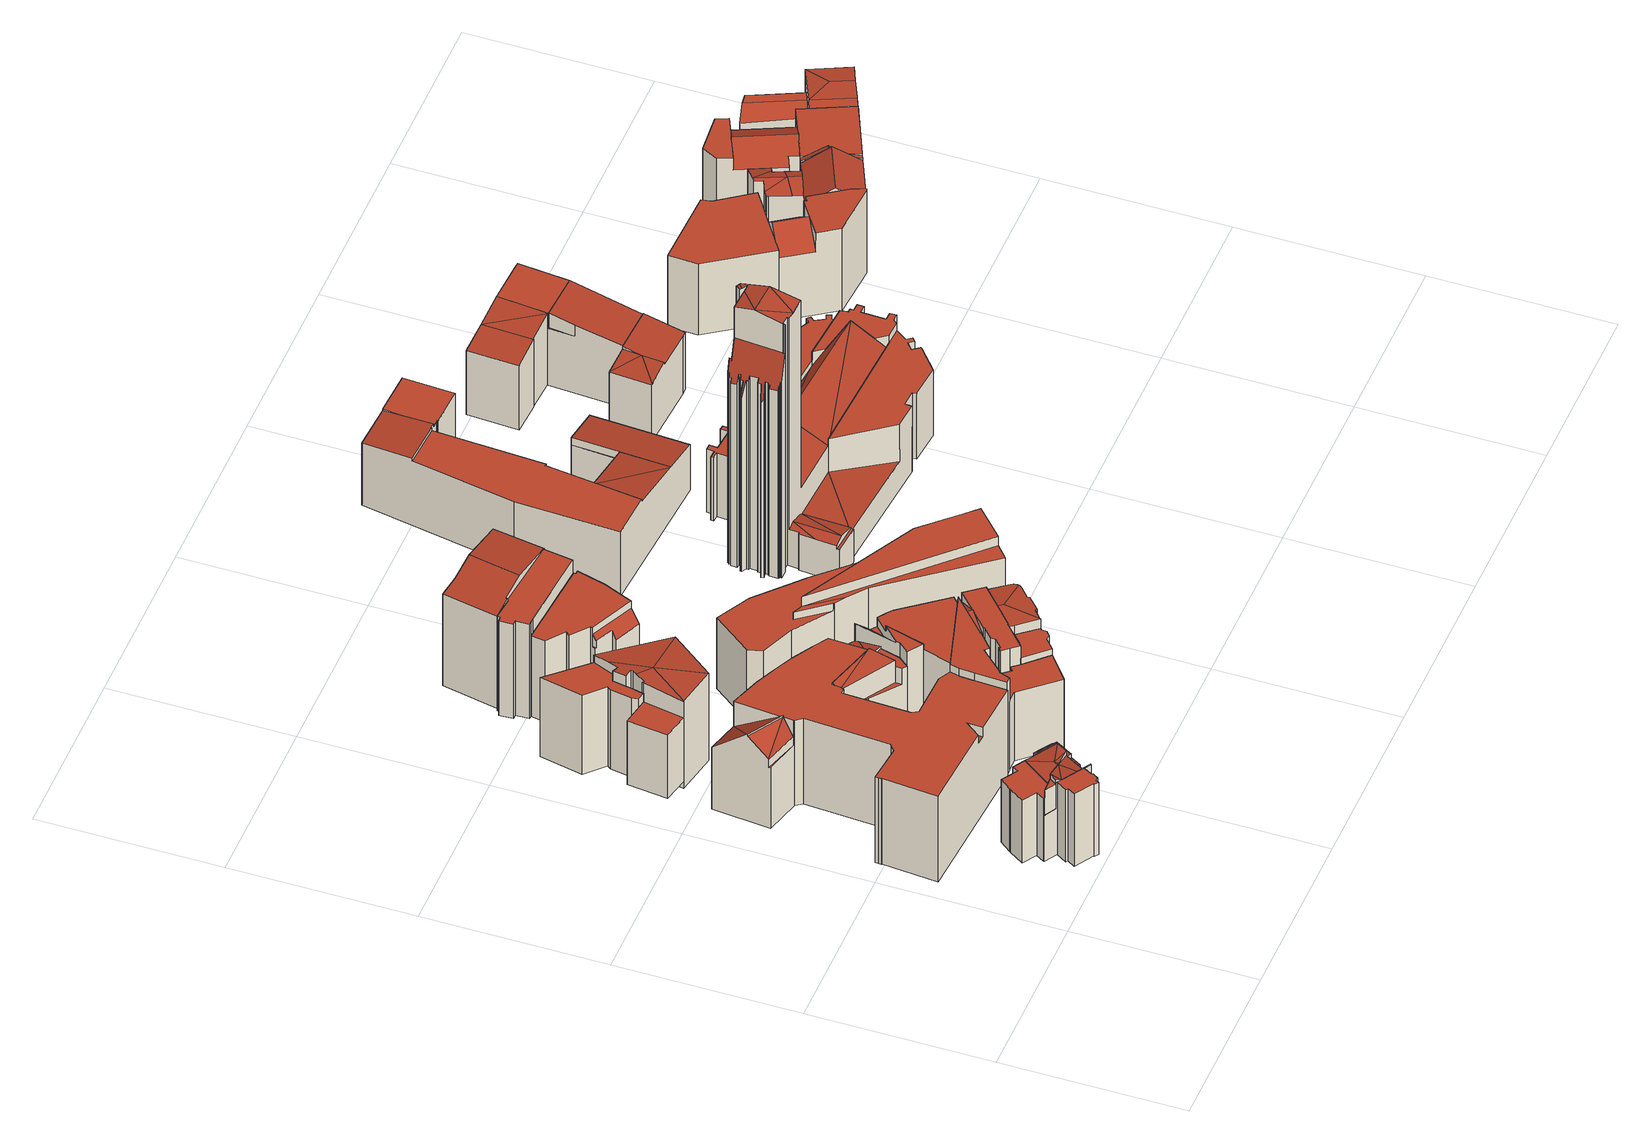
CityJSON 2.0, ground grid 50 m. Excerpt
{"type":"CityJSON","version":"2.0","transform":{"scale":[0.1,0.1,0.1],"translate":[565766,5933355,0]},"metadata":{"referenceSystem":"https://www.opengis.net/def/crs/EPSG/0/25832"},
"CityObjects":{
"building1":{"type":"Building","attributes":{"Gemeindeschluessel":"02000000","Geometrietyp2DReferenz":"3000","function":"31001_1120","roofType":"1000","measuredHeight":24.62,"storeysAboveGround":5},"geometry":[{"type":"MultiSurface","lod":"2","boundaries":[[[0,1,2]],[[3,4,5]],[[6,4,3]],[[7,8,6,3]],[[9,10,11,12]],[[10,13,14,15,11]],[[16,10,9]],[[17,13,10]],[[16,17,10]],[[18,19,20,21]],[[22,23,24,25,26,27,28,29,30,31,32]],[[33,34,35,36]],[[36,35,37,38]],[[38,37,39,40]],[[40,39,41,42]],[[42,41,43,44]],[[11,45,46,12]],[[47,48,49,50]],[[50,49,34,33]],[[19,0,2,51,20]],[[52,53,54,55]],[[55,54,56,57]],[[58,59,60,61]],[[61,60,62,63]],[[63,62,64,65]],[[65,64,66,67]],[[67,66,68,69]],[[69,68,53,52]],[[3,70,7]],[[71,72,73,74]],[[74,73,75,76]],[[3,5,77]],[[78,15,14,79]],[[80,14,13,81]],[[82,17,16]],[[83,84,85,86]],[[86,85,87,88]],[[88,87,89,90]],[[90,89,91,92]],[[30,93,94,31]],[[95,96,97,98]],[[99,100,101,102]],[[20,51,103,21]],[[104,29,28,105]],[[105,28,27,106]],[[106,27,26,107]],[[107,26,25,108]],[[108,25,24,109]],[[109,24,23,110]],[[110,23,22,111]],[[112,113,114,115]],[[116,117,118,119]],[[120,104,105,106,107,108,109,110,111,121,71,74,76,58,61,63,65,67,69,52,55,57,122,123,47,50,33,36,38,40,42,44,78,79,83,86,88,90,92,112,115,99,102,116,119]],[[8,7,70,72,71,121,124]],[[95,98,118,117,101,100,114,113,125]],[[78,44,43,45,11,15]],[[2,1,4,6,16,9,12,46,51]],[[123,122,126,127,18,21,103]],[[93,30,29,104,120,128]],[[101,117,116,102]],[[114,100,99,115]],[[120,119,118,98,97,128]],[[96,95,125,129]],[[112,92,91,129,125,113]],[[121,111,22,32,130,124]],[[32,31,94,81,13,17,82,130]],[[83,79,14,80,84]],[[127,77,5,4,1,0,19,18]],[[59,58,76,75]],[[126,122,57,56]],[[48,47,123,103]],[[93,128,97,96,81,94]],[[96,129,91,89,87,85,84,80,81]],[[8,124,130,82,16,6]],[[126,56,54,53,68,66,64,62,60,59,75,73,72,70,3,77,127]],[[48,103,51,46,45,43,41,39,37,35,34,49]]],"semantics":{"surfaces":[{"type":"RoofSurface"},{"type":"WallSurface"},{"type":"GroundSurface"}],"values":[0,0,0,0,0,0,0,0,0,0,0,1,1,1,1,1,1,1,1,1,1,1,1,1,1,1,1,1,1,1,1,1,1,1,1,1,1,1,1,1,1,1,1,1,1,1,1,1,1,1,1,1,2,1,0,1,1,1,1,1,1,1,1,1,1,1,1,1,1,1,1,0,0,0,0,0]}}]},
"building2":{"type":"Building","attributes":{"name":"Statistikamt Nord","Gemeindeschluessel":"02000000","Geometrietyp2DReferenz":"3000","function":"31001_3010","roofType":"1000","measuredHeight":28.83,"storeysAboveGround":9},"geometry":[{"type":"MultiSurface","lod":"2","boundaries":[[[131,132,133,134]],[[132,135,133]],[[136,137,138,139]],[[140,141,142]],[[143,144,145]],[[146,147,148,149,150]],[[151,146,150]],[[152,153,154,155]],[[156,157,158,159,160]],[[161,162,163,164]],[[164,163,165,166]],[[166,165,167,168]],[[168,167,169,170]],[[153,131,134,154]],[[171,172,132]],[[132,172,173,135]],[[174,138,137,175]],[[141,176,177,142]],[[178,179,180,181]],[[181,180,182,183]],[[184,185,186,187]],[[187,186,188,189]],[[189,188,190,191]],[[171,192,193]],[[194,195,196,197]],[[197,196,198,199]],[[140,200,176,141]],[[201,202,203,204]],[[158,205,143,145,159]],[[206,207,208]],[[208,207,144,209]],[[210,211,212,213]],[[214,215,216,217]],[[157,218,205,158]],[[219,148,147,220]],[[221,151,150,222]],[[217,216,200,140,142,177,162,161]],[[139,138,174,223,155,154,134,133,135,173]],[[203,202,224,225,226,190,188,186,185,206,208,209,227,212,211,198,196,195,192,171,132,228,182,180,179,229,169,167,165,163,162,177,176,200,216,215]],[[230,231,232,184,187,189,191,233,234,235,201,204,214,217,161,164,166,168,170,236,178,181,183,223,174,175,194,197,199,210,213,219,220]],[[194,175,137,136,193,192,195]],[[234,233,226,225]],[[230,220,147,146,151,221,237]],[[232,231,238,218,157,156]],[[238,231,230,237]],[[219,213,212,227,149,148]],[[143,205,222,150,149,227,209,144]],[[214,204,203,215]],[[201,235,224,202]],[[235,234,225,224]],[[210,199,198,211]],[[184,232,156,160,185]],[[206,185,160,159,145]],[[228,132,131,153,152]],[[223,183,182,228,152,155]],[[233,191,190,226]],[[178,236,229,179]],[[236,170,169,229]],[[238,237,221,222,205,218]],[[144,207,206,145]],[[139,173,172,171,193,136]]],"semantics":{"surfaces":[{"type":"RoofSurface"},{"type":"WallSurface"},{"type":"GroundSurface"}],"values":[0,0,0,0,0,0,0,0,0,1,1,1,1,1,1,1,1,1,1,1,1,1,1,1,1,1,1,1,1,1,1,1,1,1,1,1,1,1,0,2,1,1,1,1,1,1,1,1,1,1,1,1,1,1,1,1,1,1,0,0,0]}}]},
"building3":{"type":"Building","attributes":{"Gemeindeschluessel":"02000000","Geometrietyp2DReferenz":"3000","function":"31001_2010","roofType":"1000","measuredHeight":21.11,"storeysAboveGround":5},"geometry":[{"type":"MultiSurface","lod":"2","boundaries":[[[239,240,241,242]],[[243,244,245,246]],[[246,245,241,240]],[[244,243,239,242]],[[243,246,240,239]],[[245,244,242,241]]],"semantics":{"surfaces":[{"type":"RoofSurface"},{"type":"GroundSurface"},{"type":"WallSurface"}],"values":[0,1,2,2,2,2]}}]},
"building4":{"type":"Building","attributes":{"Gemeindeschluessel":"02000000","Geometrietyp2DReferenz":"3000","function":"31001_2010","roofType":"1000","measuredHeight":26.16,"storeysAboveGround":6},"geometry":[{"type":"MultiSurface","lod":"2","boundaries":[[[247,248,249,250]],[[251,252,253,254]],[[255,256,257,258]],[[258,257,259,260]],[[260,259,261,262]],[[262,261,252,251]],[[263,264,250,249]],[[265,266,255,258,260,262,251,254,267,247,250,264]],[[268,253,252,261,259,257,256,269,270,263,249,248]],[[269,256,255,266]],[[263,270,265,264]],[[270,269,266,265]],[[253,268,267,254]],[[268,248,247,267]]],"semantics":{"surfaces":[{"type":"WallSurface"},{"type":"GroundSurface"},{"type":"RoofSurface"}],"values":[0,0,0,0,0,0,0,1,2,0,0,0,0,0]}}]},
"building5":{"type":"Building","attributes":{"Gemeindeschluessel":"02000000","Geometrietyp2DReferenz":"3000","function":"31001_2010","roofType":"3200","measuredHeight":29.88,"storeysAboveGround":5},"geometry":[{"type":"MultiSurface","lod":"2","boundaries":[[[271,272,273]],[[272,274,275,276]],[[271,274,272]],[[277,278,279,280]],[[264,275,274,281]],[[281,274,271,282]],[[283,284,285,260]],[[260,285,286,258]],[[287,288,289,266]],[[283,260,258,290,277,280,287,266,265,264,281,282]],[[284,283,282,271,273]],[[288,287,280,279]],[[264,265,291,276,275]],[[291,265,266,289]],[[277,290,292,293,278]],[[292,290,258,286]],[[291,289,288,279,278,293,272,276]],[[292,286,285,284,273,272,293]]],"semantics":{"surfaces":[{"type":"RoofSurface"},{"type":"WallSurface"},{"type":"GroundSurface"}],"values":[0,0,0,1,1,1,1,1,1,2,1,1,1,1,1,1,0,0]}}]},
"building6":{"type":"Building","attributes":{"Gemeindeschluessel":"02000000","Geometrietyp2DReferenz":"3000","function":"31001_1010","roofType":"1000","measuredHeight":22.57,"storeysAboveGround":5},"geometry":[{"type":"MultiSurface","lod":"2","boundaries":[[[294,295,296,297]],[[297,296,298,299]],[[300,301,302,303]],[[303,302,304,305]],[[305,304,306,307]],[[307,306,308,309]],[[310,311,295,294]],[[309,308,311,310]],[[301,300,312,313]],[[313,312,299,298]],[[299,312,300,303,305,307,309,310,294,297]],[[313,298,296,295,311,308,306,304,302,301]]],"semantics":{"surfaces":[{"type":"WallSurface"},{"type":"GroundSurface"},{"type":"RoofSurface"}],"values":[0,0,0,0,0,0,0,0,0,0,1,2]}}]},
"building7":{"type":"Building","attributes":{"Gemeindeschluessel":"02000000","Geometrietyp2DReferenz":"3000","function":"31001_2010","roofType":"1000","measuredHeight":30.78,"storeysAboveGround":8},"geometry":[{"type":"MultiSurface","lod":"2","boundaries":[[[314,315,316,317]],[[314,318,315]],[[319,320,321]],[[322,323,324,325]],[[325,324,326,327]],[[327,326,328,329]],[[329,328,330,331]],[[331,330,332,333]],[[333,332,334,335]],[[335,334,336,337]],[[337,336,338,214]],[[339,340,341,342]],[[319,318,314,320]],[[204,343,344,201]],[[201,344,345,235]],[[346,347,348,349]],[[349,348,350,351,323,322]],[[220,316,315,318,319,321,352,353,354]],[[204,201,235,355,356,231,230,220,354,346,349,322,325,327,329,331,333,335,337,214]],[[357,345,344,343,338,336,334,332,330,328,326,324,323,351]],[[350,348,347,353,352,339,342,358]],[[358,342,356,355,357]],[[359,231,356,342,341]],[[353,347,346,354]],[[360,340,339,352,321,320,314,317]],[[220,230,361,360,317,316]],[[361,230,231,359]],[[350,358,357,351]],[[345,357,355,235]],[[338,343,204,214]],[[361,359,341,340,360]]],"semantics":{"surfaces":[{"type":"RoofSurface"},{"type":"WallSurface"},{"type":"GroundSurface"}],"values":[0,0,0,1,1,1,1,1,1,1,1,1,1,1,1,1,1,1,2,0,0,1,1,1,1,1,1,1,1,1,0]}}]},
"building8":{"type":"Building","attributes":{"Gemeindeschluessel":"02000000","Geometrietyp2DReferenz":"3000","function":"31001_2010","roofType":"1000","measuredHeight":24.65,"storeysAboveGround":6},"geometry":[{"type":"MultiSurface","lod":"2","boundaries":[[[362,363,364,365]],[[365,364,366,367]],[[368,369,370,371]],[[372,373,374,375]],[[375,374,376,377]],[[377,376,363,362]],[[378,370,369,379,366,364,363,376,374,373]],[[380,372,375,377,362,365,367,381,368,371]],[[372,380,378,373]],[[380,371,370,378]],[[368,381,379,369]],[[381,367,366,379]]],"semantics":{"surfaces":[{"type":"WallSurface"},{"type":"RoofSurface"},{"type":"GroundSurface"}],"values":[0,0,0,0,0,0,1,2,0,0,0,0]}}]},
"building9":{"type":"Building","attributes":{"Gemeindeschluessel":"02000000","Geometrietyp2DReferenz":"3000","function":"31001_2010","roofType":"1000","measuredHeight":29.08,"storeysAboveGround":7},"geometry":[{"type":"MultiSurface","lod":"2","boundaries":[[[382,383,384,385,386]],[[387,388,389,390,391,392]],[[384,393,394,395,385]],[[390,396,397,398,399,400,391]],[[401,402,403,404,405,406,396,390,389]],[[407,408,409,410]],[[410,409,411,412]],[[412,411,413,414]],[[414,413,415,416]],[[417,418,419,420]],[[420,419,408,407]],[[382,421,383]],[[393,422,394]],[[423,388,387,424]],[[425,399,398,426]],[[426,398,397,427]],[[428,406,405,429]],[[429,405,404,430]],[[430,404,403,431]],[[431,403,402,432]],[[432,402,401,433]],[[428,429,430,431,432,433,423,424,434,417,420,407,410,412,414,416,435,436,437,425,426,427]],[[418,417,434,438]],[[425,437,395,394,422,439,400,399]],[[428,427,397,396,406]],[[423,433,401,389,388]],[[434,424,387,392,440,438]],[[440,392,391,400,439]],[[436,435,441,421,382,386]],[[393,384,383]],[[437,436,386,385,395]],[[441,435,416,415]],[[441,415,413,411,409,408,419,418,438,440,439,422,393,383,421]]],"semantics":{"surfaces":[{"type":"RoofSurface"},{"type":"WallSurface"},{"type":"GroundSurface"}],"values":[0,0,0,0,0,1,1,1,1,1,1,1,1,1,1,1,1,1,1,1,1,2,1,1,1,1,1,1,1,1,1,1,0]}}]},
"building10":{"type":"Building","attributes":{"Gemeindeschluessel":"02000000","Geometrietyp2DReferenz":"3000","function":"31001_2010","roofType":"1000","measuredHeight":26.75,"storeysAboveGround":8},"geometry":[{"type":"MultiSurface","lod":"2","boundaries":[[[442,443,444,445,446,447]],[[448,449,450,451]],[[452,453,454,455]],[[455,454,456,457]],[[458,459,460,461]],[[461,460,462,463]],[[463,462,453,452]],[[448,447,446,449]],[[464,444,443,465]],[[465,443,442,466]],[[467,468,469,470]],[[470,469,471,472]],[[472,471,473,474]],[[474,473,475,476]],[[476,475,477,478]],[[464,465,466,479,458,461,463,452,455,457,467,470,472,474,476,478]],[[479,466,442,447,448,451]],[[464,478,477,480,445,444]],[[458,479,451,450,481,459]],[[481,450,449,446,445,480]],[[468,467,457,456]],[[468,456,454,453,462,460,459,481,480,477,475,473,471,469]]],"semantics":{"surfaces":[{"type":"RoofSurface"},{"type":"WallSurface"},{"type":"GroundSurface"}],"values":[0,0,1,1,1,1,1,1,1,1,1,1,1,1,1,2,1,1,1,1,1,0]}}]},
"building11":{"type":"Building","attributes":{"Gemeindeschluessel":"02000000","Geometrietyp2DReferenz":"3000","function":"31001_2010","roofType":"1000","measuredHeight":31.33,"storeysAboveGround":7},"geometry":[{"type":"MultiSurface","lod":"2","boundaries":[[[482,483,484,485]],[[485,484,486,487]],[[487,486,488,489]],[[489,488,490,491]],[[491,490,492,493]],[[494,495,496,497]],[[497,496,498,499]],[[500,501,502,503]],[[503,502,504,505]],[[504,502,501,492,490,488,486,484,483,498,496,495]],[[500,503,505,494,497,499,482,485,487,489,491,493]],[[494,505,504,495]],[[500,493,492,501]],[[482,499,498,483]]],"semantics":{"surfaces":[{"type":"WallSurface"},{"type":"RoofSurface"},{"type":"GroundSurface"}],"values":[0,0,0,0,0,0,0,0,0,1,2,0,0,0]}}]},
"building12":{"type":"Building","attributes":{"Gemeindeschluessel":"02000000","Geometrietyp2DReferenz":"3000","function":"31001_2010","roofType":"3100","measuredHeight":32.72,"storeysAboveGround":6},"geometry":[{"type":"MultiSurface","lod":"2","boundaries":[[[506,507,508,509]],[[509,508,510,511]],[[512,513,506,509,511,514,515,516]],[[517,513,512,518]],[[518,512,516,519]],[[506,513,517,520,507]],[[516,515,521,522,519]],[[521,515,514,523]],[[523,514,511,510]],[[518,519,522,520,517]],[[523,510,508,507,520,522,521]]],"semantics":{"surfaces":[{"type":"WallSurface"},{"type":"GroundSurface"},{"type":"RoofSurface"}],"values":[0,0,1,0,0,0,0,0,0,2,2]}}]},
"building13":{"type":"Building","attributes":{"Gemeindeschluessel":"02000000","Geometrietyp2DReferenz":"3000","function":"31001_2010","roofType":"1000","measuredHeight":29.14,"storeysAboveGround":8},"geometry":[{"type":"MultiSurface","lod":"2","boundaries":[[[524,525,526,527,528]],[[529,530,531,532,533]],[[534,535,527,526,536]],[[537,538,539,540]],[[541,524,528,542]],[[543,531,530,544]],[[535,529,533,527]],[[545,546,547,548]],[[548,547,549,550]],[[551,552,553,554]],[[552,551,550,549]],[[555,556,557,545,548,550,551,554,537,540,543,544]],[[558,539,538,553,552,549,547,546,541,542]],[[556,555,534,536]],[[555,544,530,529,535,534]],[[545,557,525,524,541,546]],[[557,556,536,526,525]],[[558,542,528,527,533,532]],[[543,540,539,558,532,531]],[[553,538,537,554]]],"semantics":{"surfaces":[{"type":"RoofSurface"},{"type":"WallSurface"},{"type":"GroundSurface"}],"values":[0,0,0,1,1,1,1,1,1,1,1,2,0,1,1,1,1,1,1,1]}}]},
"building14":{"type":"Building","attributes":{"Gemeindeschluessel":"02000000","Geometrietyp2DReferenz":"3000","function":"31001_1120","roofType":"1000","measuredHeight":22.11,"storeysAboveGround":7},"geometry":[{"type":"MultiSurface","lod":"2","boundaries":[[[559,560,561,562,563,564,565]],[[566,567,568]],[[566,569,570,571,572,573,567]],[[574,564,575,576,577,578,579,580]],[[581,582,583,584]],[[585,586,587,588,589]],[[564,563,575]],[[590,561,560,591]],[[584,567,573,581]],[[589,571,570,585]],[[564,574,565]],[[592,580,579,593]],[[593,579,578,594]],[[594,578,577,595]],[[595,577,576,596]],[[582,597,598,583]],[[599,588,587,600]],[[598,597,590,591,601,602,603]],[[604,559,565,574,580,592]],[[605,606,607,569,566,568,603,602,608]],[[609,610,606,605]],[[611,562,561,590,597,582,581,573,572,612]],[[613,604,592,593,594,595,596,611,612,599,600,609,605,608]],[[613,608,602,601]],[[609,600,587,586,614,610]],[[614,586,585,570,569,607]],[[599,612,572,571,589,588]],[[611,596,576,575,563,562]],[[604,613,601,591,560,559]],[[598,603,568,567,584,583]],[[614,607,606,610]]],"semantics":{"surfaces":[{"type":"RoofSurface"},{"type":"WallSurface"},{"type":"GroundSurface"}],"values":[0,0,0,0,0,0,1,1,1,1,1,1,1,1,1,1,1,0,1,1,1,1,2,1,1,1,1,1,1,1,0]}}]},
"building15":{"type":"Building","attributes":{"name":"St.-Katharinen-Kirche","Gemeindeschluessel":"02000000","Geometrietyp2DReferenz":"3000","function":"31001_3040","roofType":"3100","measuredHeight":83.84,"storeysAboveGround":3},"geometry":[{"type":"MultiSurface","lod":"2","boundaries":[[[615,616,617,618,619,620]],[[621,622,619]],[[623,624,625,626,627,621,619]],[[618,623,619]],[[628,629,630,631]],[[632,633,634,635]],[[633,636,637,638,634]],[[639,633,632]],[[640,639,632]],[[641,623,618]],[[642,643,644]],[[645,646,647,642,644]],[[648,649,650]],[[651,648,650]],[[652,653,654,655,656,649]],[[648,652,649]],[[648,657,652]],[[651,658,648]],[[659,645,644,660]],[[661,662,663]],[[664,665,666,667]],[[667,666,668,669]],[[669,668,670,671]],[[671,670,672,673]],[[673,672,674,675]],[[675,674,676,677]],[[678,679,680,681]],[[681,680,682,683]],[[683,682,684,685]],[[685,684,686,687]],[[687,686,688,689]],[[689,688,690,691]],[[691,690,692,693]],[[693,692,694,695]],[[695,694,696,697]],[[697,696,698,699]],[[699,698,700,701]],[[701,700,702,703]],[[704,705,706,707]],[[707,706,708,709]],[[709,708,710,711]],[[711,710,712,713]],[[713,712,714,715]],[[715,714,716,717]],[[717,716,718,719]],[[719,718,720,721]],[[721,720,722,723]],[[723,722,724,725]],[[725,724,726,727]],[[727,726,728,729]],[[729,728,665,664]],[[730,616,615,731]],[[731,615,620,732]],[[733,638,637,734]],[[735,655,654,736]],[[663,653,652,661]],[[737,738,739,740]],[[740,739,741,742]],[[742,741,743,744]],[[744,743,745,746]],[[746,745,747,748]],[[748,747,749,750]],[[750,749,751,752]],[[752,751,753,754]],[[754,753,755,756]],[[756,755,757,758]],[[758,757,759,760]],[[760,759,761,762]],[[762,761,763,764]],[[764,763,765,766]],[[766,765,767,768]],[[768,767,769,770]],[[770,769,771,772]],[[772,771,773,774]],[[774,773,775,776]],[[657,777,778,652]],[[661,652,778,779,662]],[[780,781,738,737]],[[651,782,783,784]],[[785,786,787,788]],[[788,787,789,790]],[[790,789,791,792]],[[792,791,793,794]],[[794,793,795,796]],[[797,798,799,800]],[[800,799,801,802]],[[802,801,803,804]],[[647,805,782,651,642]],[[806,807,808,809]],[[809,808,810,811]],[[811,810,812,813]],[[813,812,814,815]],[[815,814,816,817]],[[817,816,818,819]],[[819,818,820,821]],[[821,820,822,823]],[[823,822,824,825]],[[825,824,826,827]],[[827,826,828,829]],[[829,828,830,831]],[[831,830,832,833]],[[833,832,834,835]],[[835,834,836,837]],[[777,838,839,840]],[[841,842,843,844]],[[844,843,845,846]],[[847,848,849,850]],[[850,849,851,852]],[[853,854,855,783]],[[784,783,855,856]],[[857,838,777,657]],[[858,859,860,861]],[[847,850,852,862,863,864,865,785,788,790,792,794,796,797,800,802,804,866,867,868,733,734,730,731,732,704,707,709,711,713,715,717,719,721,723,725,727,729,664,667,669,671,673,675,677,869,678,681,683,685,687,689,691,693,695,697,699,701,703,870,871,872,735,736,780,737,740,742,744,746,748,750,752,754,756,758,760,762,764,766,768,770,772,774,776,873,874,806,809,811,813,815,817,819,821,823,825,827,829,831,833,835,837,841,844,846,858,861]],[[875,876,775,773,771,769,767,765,763,761,759,757,755,753,751,749,747,745,743,741,739,738,781,779,778,777,840,836,834,832,830,828,826,824,822,820,818,816,814,812,810,808,807]],[[795,793,791,789,787,786,877,878,853,783,782,805,803,801,799,798]],[[856,855,854,879,880,851,849,848,860,859,845,843,842,839,838,857]],[[870,703,702,881,622,621,627]],[[633,639,643,642,651,650,641,618,617,636]],[[625,624,656,655,735,872,882]],[[733,868,629,628,635,634,638]],[[780,736,654,653,663,662,779,781]],[[853,878,864,863,879,854]],[[880,879,863,862]],[[851,880,862,852]],[[860,848,847,861]],[[845,859,858,846]],[[841,837,836,840,839,842]],[[795,798,797,796]],[[877,786,785,865]],[[878,877,865,864]],[[856,857,658]],[[875,807,806,874]],[[876,875,874,873]],[[775,876,873,776]],[[867,866,646,645,659]],[[866,804,803,805,647,646]],[[882,872,871,883]],[[628,631,640,632,635]],[[868,867,659,660,630,629]],[[631,630,660,644,643,639,640]],[[641,650,649,656,624,623]],[[871,870,627,626,883]],[[730,734,637,636,617,616]],[[884,620,619,622,881]],[[704,732,620,884,705]],[[679,678,869,885]],[[885,869,677,676]],[[784,856,658,651]],[[658,857,657,648]],[[882,883,626,625]],[[885,676,674,672,670,668,666,665,728,726,724,722,720,718,716,714,712,710,708,706,705,884,881,702,700,698,696,694,692,690,688,686,684,682,680,679]]],"semantics":{"surfaces":[{"type":"RoofSurface"},{"type":"WallSurface"},{"type":"GroundSurface"}],"values":[0,0,0,0,0,0,0,0,0,0,0,0,0,0,0,0,0,0,0,0,1,1,1,1,1,1,1,1,1,1,1,1,1,1,1,1,1,1,1,1,1,1,1,1,1,1,1,1,1,1,1,1,1,1,1,1,1,1,1,1,1,1,1,1,1,1,1,1,1,1,1,1,1,1,1,1,1,1,1,1,1,1,1,1,1,1,1,1,1,1,1,1,1,1,1,1,1,1,1,1,1,1,1,1,1,1,1,1,1,1,1,1,2,0,0,0,1,1,1,1,1,1,1,1,1,1,1,1,1,1,1,1,1,1,1,1,1,1,1,1,1,1,1,1,1,1,1,0,0,0,0]}}]},
"building16":{"type":"Building","attributes":{"Gemeindeschluessel":"02000000","Geometrietyp2DReferenz":"3000","function":"31001_1010","roofType":"1000","measuredHeight":23.6,"storeysAboveGround":7},"geometry":[{"type":"MultiSurface","lod":"2","boundaries":[[[886,887,888,889]],[[890,891,892,893]],[[894,891,890]],[[891,895,892]],[[896,897,898,899,887,886]],[[887,899,900]],[[901,902,903,904,905,891,906]],[[907,908,909,910,911]],[[912,913,914,900,899]],[[915,916,917]],[[918,889,888,919]],[[920,893,892,921]],[[891,894,906]],[[915,899,898,916]],[[922,897,896,923]],[[923,896,886,924]],[[891,905,895]],[[911,904,903,907]],[[925,902,901,926]],[[899,909,908,912]],[[927,914,913,928]],[[925,926,920,921,929,922,923,924,918,919,927,928]],[[927,919,888,887,900,914]],[[922,929,904,911,910,917,916,898,897]],[[920,926,901,906,894,890,893]],[[929,921,892,895,905,904]],[[925,928,913,912,908,907,903,902]],[[910,909,899,900,899,915,917]],[[918,924,886,889]]],"semantics":{"surfaces":[{"type":"RoofSurface"},{"type":"WallSurface"},{"type":"GroundSurface"}],"values":[0,0,0,0,0,0,0,0,0,0,1,1,1,1,1,1,1,1,1,1,1,2,1,1,1,1,1,1,1]}}]},
"building17":{"type":"Building","attributes":{"Gemeindeschluessel":"02000000","Geometrietyp2DReferenz":"3000","function":"31001_2010","roofType":"1000","measuredHeight":23.6,"storeysAboveGround":6},"geometry":[{"type":"MultiSurface","lod":"2","boundaries":[[[930,931,932,933,934,935,936,937,938]],[[939,940,941,942,943,944,945,946,947]],[[939,938,937,940]],[[940,937,936,941]],[[941,936,935,942]],[[942,935,934,943]],[[943,934,933,944]],[[944,933,932,945]],[[945,932,931,946]],[[946,931,930,947]],[[947,930,938,939]]],"semantics":{"surfaces":[{"type":"RoofSurface"},{"type":"GroundSurface"},{"type":"WallSurface"}],"values":[0,1,2,2,2,2,2,2,2,2,2]}}]},
"building18":{"type":"Building","attributes":{"Gemeindeschluessel":"02000000","Geometrietyp2DReferenz":"3000","function":"31001_2010","roofType":"1000","measuredHeight":27.2,"storeysAboveGround":5},"geometry":[{"type":"MultiSurface","lod":"2","boundaries":[[[948,949,950,951]],[[952,953,954,955,956,957,958,959]],[[949,960,961,962,963,964,950]],[[965,966,967]],[[967,957,956,965]],[[968,955,954,969]],[[969,954,953,970]],[[971,964,963,972]],[[972,963,962,973]],[[973,962,961,974]],[[975,971,972,973,974,976,977,968,969,970]],[[968,977,966,965,956,955]],[[977,976,958,957,967,966]],[[976,974,961,960,959,958]],[[952,959,960,949,948]],[[975,970,953,952,948,951]],[[971,975,951,950,964]]],"semantics":{"surfaces":[{"type":"RoofSurface"},{"type":"WallSurface"},{"type":"GroundSurface"}],"values":[0,0,0,0,1,1,1,1,1,1,2,1,1,1,1,1,1]}}]},
"building19":{"type":"Building","attributes":{"Gemeindeschluessel":"02000000","Geometrietyp2DReferenz":"3000","function":"31001_2010","roofType":"3100","measuredHeight":27.98,"storeysAboveGround":5},"geometry":[{"type":"MultiSurface","lod":"2","boundaries":[[[978,979,980,981]],[[982,979,978]],[[983,984,985,986,987,988]],[[989,990,979,982]],[[985,991,992,993,986]],[[990,980,979]],[[994,995,996,985,984]],[[985,997,998,999,1000,991]],[[999,1001,1002,1000]],[[996,1003,997,985]],[[981,980,1004,1005,1006,1007]],[[1008,988,987,1009]],[[1010,993,992,1011]],[[1012,1002,1001,1013]],[[1014,1007,1006,1015]],[[1015,1006,1005,1016]],[[1017,1018,1019,989,982,978,981,1007,1014]],[[1020,1017,1014,1015,1016,1008,1009,1010,1011,1012,1013,1021,1022,1023,1024]],[[1025,1026,1027,1028,995,1019,1018,1029]],[[1030,1025,1029,1031]],[[1012,1011,992,991,1000,1002]],[[1030,1031,1020,1024]],[[1022,1021,998,997,1003,1028,1027]],[[1025,1030,1024,1023,1026]],[[1027,1026,1023,1022]],[[1021,1013,1001,999,998]],[[995,1028,1003,996]],[[1017,1020,1031,1029,1018]],[[1019,995,994,990,989]],[[1008,1016,1005,1004,983,988]],[[980,990,994,984,983,1004]],[[1010,1009,987,986,993]]],"semantics":{"surfaces":[{"type":"RoofSurface"},{"type":"WallSurface"},{"type":"GroundSurface"}],"values":[0,0,0,0,0,0,0,0,0,0,0,1,1,1,1,1,1,2,0,0,1,1,1,1,1,1,1,1,1,1,1,1]}}]},
"building20":{"type":"Building","attributes":{"Gemeindeschluessel":"02000000","Geometrietyp2DReferenz":"3000","function":"31001_1120","roofType":"1000","measuredHeight":27.7,"storeysAboveGround":5},"geometry":[{"type":"MultiSurface","lod":"2","boundaries":[[[1032,1033,1034,1035,1036,1037,1038]],[[1039,1040,1041,1042,1043,1044,1038,1045]],[[1046,1047,1048,1049,1050]],[[1043,1051,1052,1053,1054,1032,1044]],[[1055,1056,1047,1046]],[[1057,1058,1059,1056,1055]],[[1060,1061,1062,1063]],[[1064,1036,1035,1065]],[[1065,1035,1034,1066]],[[1054,1033,1032]],[[1038,1037,1045]],[[1067,1040,1039,1068]],[[1063,1053,1052,1060]],[[1041,1069,1042]],[[1058,1070,1059]],[[1048,1071,1049]],[[1072,1057,1055,1046,1050,1073]],[[1074,1075,1076,1062,1061,1077]],[[1072,1073,1078,1067,1068,1064,1065,1066,1079,1076,1075]],[[1048,1047,1056,1059]],[[1070,1058,1057,1072,1075,1074]],[[1077,1061,1060,1052,1051]],[[1076,1079,1054,1053,1063,1062]],[[1078,1073,1050,1049,1071,1080]],[[1067,1078,1080,1069,1041,1040]],[[1051,1043,1042]],[[1032,1038,1044]],[[1064,1068,1039,1045,1037,1036]],[[1079,1066,1034,1033,1054]],[[1051,1042,1069,1080,1071,1048,1059,1070,1074,1077]]],"semantics":{"surfaces":[{"type":"RoofSurface"},{"type":"WallSurface"},{"type":"GroundSurface"}],"values":[0,0,0,0,0,0,0,1,1,1,1,1,1,1,1,1,1,1,2,1,1,1,1,1,1,1,1,1,1,0]}}]},
"building21":{"type":"Building","attributes":{"Gemeindeschluessel":"02000000","Geometrietyp2DReferenz":"3000","function":"31001_2010","roofType":"3200","measuredHeight":24.52,"storeysAboveGround":5},"geometry":[{"type":"MultiSurface","lod":"2","boundaries":[[[1081,1082,1083,1084,1085,1086,1087]],[[1088,1089,1090,1091]],[[1085,1092,1093,1086]],[[1090,1094,1095,1096]],[[1089,1097,1098,1094,1090]],[[1099,1100,1101,1093,1092,1102]],[[1098,1103,1095,1094]],[[1104,1084,1083,1105,1106]],[[1107,1082,1081,1108]],[[1108,1081,1087,1109]],[[1110,1101,1100,1111]],[[1111,1100,1099,1112]],[[1113,1106,1105,1114]],[[1090,1096,1102,1092,1085,1084,1104,1091]],[[1112,1099,1102,1096,1095,1103,1115]],[[1116,1075,1113,1114,1107,1108,1109,1110,1111,1112,1115]],[[1110,1109,1087,1086,1093,1101]],[[1075,1116,1097,1089,1088]],[[1113,1075,1088,1091,1104,1106]],[[1116,1115,1103,1098,1097]],[[1107,1114,1105,1083,1082]]],"semantics":{"surfaces":[{"type":"RoofSurface"},{"type":"WallSurface"},{"type":"GroundSurface"}],"values":[0,0,0,0,0,0,0,0,1,1,1,1,1,1,1,2,1,1,1,1,1]}}]}
},
"vertices":[
[196,104,284],[211,124,284],[166,122,284],[209,95,291],[211,124,299],[196,104,299],[277,128,272],[287,47,247],[290,52,247],[277,128,269],[286,141,269],[274,214,259],[211,124,259],[361,161,259],[289,205,259],[278,212,259],[286,128,268],[343,131,259],[195,102,204],[196,104,204],[166,122,204],[162,122,204],[309,61,204],[315,71,204],[324,70,204],[330,74,204],[337,86,204],[334,92,204],[346,113,204],[363,103,204],[381,133,204],[343,131,204],[303,64,204],[139,170,52],[139,170,260],[164,209,260],[164,209,52],[167,213,260],[167,213,52],[191,244,260],[191,244,52],[234,217,260],[234,217,52],[243,233,260],[243,233,52],[274,214,260],[211,124,260],[163,125,52],[163,125,260],[176,146,260],[176,146,52],[166,122,260],[172,48,52],[172,48,291],[184,68,291],[184,68,52],[179,72,291],[179,72,52],[257,29,52],[257,29,291],[246,14,291],[246,14,52],[237,14,291],[237,14,52],[233,6,291],[233,6,52],[221,14,291],[221,14,52],[223,16,291],[223,16,52],[287,47,291],[285,45,52],[285,45,291],[267,55,291],[267,55,52],[256,36,291],[256,36,52],[196,104,291],[278,212,52],[289,205,52],[289,205,238],[361,161,238],[343,131,244],[294,213,52],[294,213,233],[304,230,222],[304,230,52],[330,214,222],[330,214,52],[350,201,222],[350,201,52],[357,212,215],[357,212,52],[381,133,215],[343,131,238],[410,181,204],[410,181,214],[396,157,214],[396,157,204],[412,194,52],[412,194,204],[407,185,204],[407,185,52],[162,122,260],[363,103,52],[346,113,52],[334,92,52],[337,86,52],[330,74,52],[324,70,52],[315,71,52],[309,61,52],[364,224,52],[364,224,204],[386,210,204],[386,210,52],[415,176,52],[415,176,204],[405,158,204],[405,158,52],[395,157,52],[299,67,52],[197,101,52],[162,122,52],[299,67,247],[358,213,204],[197,101,291],[195,102,291],[395,157,215],[358,213,214],[303,64,244],
[141,765,276],[144,792,331],[46,793,277],[46,793,276],[51,849,331],[154,924,248],[121,934,248],[61,947,252],[52,852,334],[278,323,300],[280,366,300],[248,324,300],[439,611,320],[441,679,337],[293,700,320],[505,730,288],[508,741,284],[458,779,283],[446,787,283],[441,679,308],[487,666,308],[141,763,248],[141,765,248],[46,793,248],[46,788,248],[362,651,248],[438,592,248],[439,611,248],[293,700,248],[293,697,248],[9,339,48],[9,339,331],[21,490,331],[21,490,48],[19,490,331],[19,490,48],[20,498,331],[20,498,48],[21,508,331],[21,508,48],[144,800,331],[144,792,336],[51,849,336],[61,947,48],[121,934,48],[280,366,331],[248,324,331],[143,513,48],[143,513,331],[156,743,331],[156,743,48],[143,762,331],[143,762,48],[293,697,48],[293,697,331],[287,688,331],[287,688,48],[275,689,331],[275,689,48],[268,505,331],[268,505,48],[155,924,331],[155,924,248],[181,916,48],[181,916,331],[240,896,331],[240,896,48],[297,871,331],[297,871,48],[278,323,331],[431,442,48],[431,442,331],[428,402,331],[428,402,48],[439,611,301],[294,714,331],[294,721,337],[294,721,331],[441,679,331],[352,844,48],[352,844,331],[406,813,331],[406,813,48],[424,315,48],[424,315,331],[424,313,331],[424,313,48],[438,592,301],[458,779,48],[508,741,48],[487,666,301],[441,679,301],[46,788,48],[437,468,331],[404,485,331],[278,489,331],[446,787,331],[141,763,331],[123,498,331],[472,612,48],[449,583,48],[362,651,48],[278,489,48],[404,485,48],[437,468,48],[123,498,48],[472,612,301],[449,583,301],
[148,1052,241],[168,1163,241],[90,1177,241],[78,1067,241],[148,1052,30],[78,1067,30],[90,1177,30],[168,1163,30],
[109,1300,7],[109,1300,269],[134,1419,269],[134,1419,7],[142,1185,7],[142,1185,269],[152,1242,269],[152,1242,7],[172,1185,7],[172,1185,269],[168,1167,269],[168,1167,7],[168,1163,269],[168,1163,7],[146,1167,269],[146,1167,7],[230,1315,269],[230,1315,7],[200,1242,7],[183,1248,7],[159,1252,7],[159,1252,269],[183,1248,269],[200,1242,269],
[264,1029,294],[226,1160,306],[151,1051,294],[359,1152,294],[230,1315,294],[213,1274,299],[198,1202,7],[198,1202,305],[197,1207,305],[197,1207,7],[359,1152,7],[264,1029,7],[148,1052,7],[148,1052,294],[168,1163,303],[168,1167,303],[176,1211,7],[176,1211,305],[183,1248,302],[174,1164,7],[200,1242,302],[174,1164,303],[190,1190,306],
[442,315,53],[442,315,279],[452,344,279],[452,344,53],[453,344,279],[453,344,53],[546,347,53],[546,347,279],[557,356,279],[557,356,53],[574,336,279],[574,336,53],[632,275,279],[632,275,53],[560,218,279],[560,218,53],[474,315,53],[474,315,279],[503,397,53],[503,397,279],
[520,665,309],[517,734,331],[508,741,342],[475,622,343],[535,720,309],[535,720,300],[520,665,300],[558,702,300],[568,438,48],[568,438,356],[569,437,356],[569,437,48],[523,397,356],[523,397,48],[513,408,356],[513,408,48],[503,397,356],[503,397,48],[453,344,356],[453,344,48],[452,344,356],[452,344,48],[442,315,356],[442,315,48],[424,315,356],[520,665,331],[520,665,349],[489,556,349],[489,556,331],[428,402,356],[431,442,356],[437,468,356],[596,673,48],[596,673,331],[691,553,331],[691,553,48],[670,533,331],[670,533,356],[558,702,331],[580,686,331],[580,686,48],[466,476,48],[489,556,48],[466,476,356],[466,476,331],[449,583,349],[475,622,349],[472,612,349],
[574,336,54],[574,336,300],[613,371,300],[613,371,54],[626,357,300],[626,357,54],[690,327,54],[690,327,300],[686,323,300],[686,323,54],[672,298,54],[672,298,300],[659,299,300],[659,299,54],[632,275,300],[632,275,54],[686,310,300],[648,378,300],[686,310,54],[648,378,54],
[602,442,311],[648,485,340],[652,488,342],[639,504,342],[589,457,310],[648,378,331],[690,327,331],[691,329,331],[700,426,339],[690,439,339],[637,391,331],[655,491,340],[704,537,309],[691,553,309],[785,419,332],[786,423,331],[786,432,331],[782,439,330],[743,488,331],[716,351,331],[720,347,330],[755,379,330],[752,384,331],[779,409,331],[784,415,331],[540,374,51],[540,374,340],[550,383,340],[550,383,51],[553,379,340],[553,379,51],[575,401,340],[575,401,51],[576,414,340],[576,414,51],[574,336,51],[574,336,340],[557,356,340],[557,356,51],[602,442,340],[704,537,340],[690,327,51],[648,378,51],[782,439,51],[786,432,51],[786,423,51],[784,415,51],[779,409,51],[752,384,51],[755,379,51],[720,347,51],[716,351,51],[636,392,51],[605,440,51],[589,457,51],[691,553,51],[636,392,340],[743,488,340],[637,391,340],[605,440,340],
[393,1328,230],[386,1315,208],[459,1282,208],[468,1306,246],[345,1361,246],[342,1351,230],[342,1351,207],[345,1361,207],[344,1362,207],[339,1352,207],[261,1452,0],[261,1452,268],[267,1491,268],[267,1491,0],[276,1491,268],[276,1491,0],[346,1368,0],[346,1368,268],[301,1405,268],[301,1405,0],[309,1416,268],[309,1416,0],[459,1282,0],[386,1315,0],[393,1328,0],[509,1473,0],[509,1473,268],[514,1473,268],[514,1473,0],[514,1467,268],[514,1467,0],[523,1466,268],[523,1466,0],[502,1388,268],[502,1388,0],[482,1340,268],[482,1340,0],[339,1352,0],[468,1306,268],[344,1362,268],
[255,1567,2],[255,1567,315],[257,1576,315],[257,1576,2],[315,1570,315],[315,1570,2],[316,1574,315],[316,1574,2],[521,1554,315],[521,1554,2],[509,1473,315],[509,1473,2],[256,1528,2],[256,1528,315],[243,1528,315],[243,1528,2],[242,1566,315],[242,1566,2],[276,1491,2],[276,1491,315],[267,1491,315],[267,1491,2],[257,1491,315],[257,1491,2],
[316,1574,9],[316,1574,324],[315,1570,324],[315,1570,9],[257,1576,313],[257,1576,9],[526,1553,9],[521,1554,9],[287,1728,9],[340,1716,9],[547,1694,9],[521,1554,313],[526,1553,313],[547,1694,314],[390,1566,337],[340,1716,323],[417,1708,337],[287,1728,313],
[594,829,304],[596,827,304],[623,806,306],[555,896,307],[531,909,304],[925,524,338],[1003,598,338],[971,632,338],[880,726,338],[555,896,338],[891,493,305],[925,524,307],[673,767,307],[566,1036,47],[566,1036,280],[682,930,280],[682,930,47],[594,829,280],[531,909,280],[971,632,47],[1003,598,47],[493,901,47],[493,901,280],[400,938,280],[400,938,47],[389,977,280],[389,977,47],[471,1086,47],[471,1086,280],[472,1086,280],[472,1086,47],[891,493,47],[673,767,47],[596,827,47],[880,726,280],
[786,2123,252],[761,1983,267],[880,1977,267],[880,1979,267],[896,1978,267],[907,2068,257],[913,2116,252],[1000,1401,218],[843,1547,251],[826,1412,251],[1001,1401,218],[1008,1537,218],[963,1539,227],[857,1545,248],[857,1546,248],[913,2116,257],[896,1978,257],[915,1977,257],[920,1977,257],[920,1975,257],[1027,1970,257],[1034,2110,257],[857,1546,195],[864,1674,195],[859,1674,195],[843,1547,195],[1008,1537,195],[1015,1665,195],[1014,1665,195],[1007,1537,195],[963,1539,195],[880,1977,259],[761,1983,259],[1034,2110,46],[1027,1970,46],[920,1975,46],[920,1977,46],[915,1977,46],[864,1674,259],[859,1674,259],[1007,1537,46],[1014,1665,46],[710,1700,259],[700,1420,259],[826,1412,259],[786,2123,46],[1115,1394,46],[1115,1394,196],[1001,1401,219],[700,1420,46],[1129,1659,46],[1129,1659,196],[880,1979,46],[857,1545,46],[710,1700,46],[1015,1665,219],
[922,1081,866],[946,1079,866],[945,1074,865],[968,1072,865],[927,1156,883],[921,1075,865],[992,1208,871],[931,1211,871],[1018,1151,883],[1021,1227,866],[1018,1229,866],[1004,1218,868],[1016,1207,870],[931,945,155],[930,937,155],[1011,931,155],[1012,939,155],[961,943,173],[968,1072,173],[935,1001,164],[931,945,164],[945,1074,166],[943,1047,166],[939,1047,164],[1016,1070,158],[1012,939,158],[1016,1070,865],[1184,1061,152],[1016,1070,152],[1012,939,139],[1014,939,139],[1014,940,139],[1294,916,139],[1120,1145,363],[1018,1151,363],[1016,1070,239],[1184,1061,239],[1056,1228,239],[1044,1229,239],[1044,1222,251],[1025,1223,251],[1021,1227,246],[1439,1198,239],[1499,1120,363],[1013,931,139],[1011,931,139],[1056,1228,139],[1045,1242,139],[1044,1229,139],[883,1124,45],[883,1124,622],[897,1129,672],[897,1129,45],[898,1138,671],[898,1138,45],[902,1137,685],[902,1137,45],[903,1160,683],[903,1160,45],[899,1161,669],[899,1161,45],[899,1168,669],[899,1168,45],[887,1179,45],[887,1179,623],[899,1176,666],[899,1176,45],[900,1184,666],[900,1184,45],[904,1184,680],[904,1184,45],[904,1189,679],[904,1189,45],[896,1190,651],[896,1190,45],[897,1208,649],[897,1208,45],[901,1208,663],[901,1208,45],[901,1214,662],[901,1214,45],[905,1214,676],[905,1214,45],[905,1218,675],[905,1218,45],[916,1218,714],[916,1218,45],[916,1212,714],[916,1212,45],[899,1076,45],[899,1076,691],[899,1080,691],[899,1080,45],[896,1080,680],[896,1080,45],[896,1083,679],[896,1083,45],[893,1083,667],[893,1083,45],[894,1107,665],[894,1107,45],[897,1106,677],[897,1106,45],[897,1110,677],[897,1110,45],[898,1110,680],[898,1110,45],[899,1119,680],[899,1119,45],[895,1118,668],[895,1118,45],[895,1119,667],[895,1119,45],[886,1116,634],[886,1116,45],[946,1079,45],[922,1081,45],[921,1075,45],[939,1047,45],[943,1047,45],[1025,1223,45],[1044,1222,45],[1032,1302,45],[1032,1302,255],[1032,1309,255],[1032,1309,45],[1053,1308,255],[1053,1308,45],[1055,1329,255],[1055,1329,45],[1071,1328,255],[1071,1328,45],[1069,1305,255],[1069,1305,45],[1132,1300,255],[1132,1300,45],[1133,1322,255],[1133,1322,45],[1146,1321,255],[1146,1321,45],[1145,1298,255],[1145,1298,45],[1207,1293,255],[1207,1293,45],[1208,1316,255],[1208,1316,45],[1221,1315,255],[1221,1315,45],[1219,1292,255],[1219,1292,45],[1282,1287,255],[1282,1287,45],[1284,1309,255],[1284,1309,45],[1299,1308,255],[1299,1308,45],[1297,1286,255],[1297,1286,45],[1355,1281,255],[1355,1281,45],[1357,1303,255],[1357,1303,45],[1439,1198,255],[1056,1228,255],[1045,1242,255],[1050,1301,45],[1050,1301,255],[1184,1061,262],[1559,1042,262],[1559,1042,239],[1584,985,45],[1584,985,262],[1573,1000,262],[1573,1000,45],[1555,983,262],[1555,983,45],[1570,964,262],[1570,964,45],[1567,961,262],[1567,961,45],[1504,908,262],[1504,908,45],[1411,916,45],[1411,916,262],[1410,927,262],[1410,927,45],[1367,930,262],[1367,930,45],[1365,911,262],[1365,911,45],[1294,916,262],[1440,1275,45],[1440,1275,255],[1442,1295,255],[1442,1295,45],[1456,1294,255],[1456,1294,45],[1455,1274,255],[1455,1274,45],[1516,1269,255],[1516,1269,45],[1517,1287,255],[1517,1287,45],[1533,1286,255],[1533,1286,45],[1532,1271,255],[1532,1271,45],[1567,1254,255],[1567,1254,45],[1577,1264,255],[1577,1264,45],[1586,1256,255],[1586,1256,45],[1577,1245,255],[1577,1245,45],[1592,1218,255],[1592,1218,45],[1605,1223,255],[1605,1223,45],[1610,1210,255],[1610,1210,45],[1597,1205,255],[1597,1205,45],[1439,1198,285],[1601,1186,285],[1601,1186,255],[1605,1165,45],[1605,1165,285],[1616,1165,285],[1616,1165,45],[1615,1155,285],[1615,1155,45],[1614,1137,45],[1614,1137,285],[1612,1070,285],[1612,1070,45],[1634,1069,285],[1634,1069,45],[1606,1040,262],[1606,1040,285],[1559,1042,285],[1537,1071,285],[1461,1170,285],[1636,1154,45],[1636,1154,285],[1636,1136,285],[1636,1136,45],[1634,1051,45],[1614,1051,45],[1584,1009,45],[1595,994,45],[1014,940,45],[1013,931,45],[930,937,45],[886,1175,45],[1016,1207,45],[999,1222,45],[1011,1236,45],[1371,1302,45],[1369,1280,45],[1369,1280,255],[1371,1302,255],[1595,994,262],[1584,1009,262],[1614,1051,285],[1634,1051,285],[931,1211,770],[1011,1236,864],[999,1222,867],[921,1075,770],[886,1175,618],
[1259,1853,271],[1266,1992,271],[1177,1997,260],[1169,1857,260],[1243,1540,237],[1323,1596,246],[1249,1653,237],[1242,1540,237],[1318,1536,246],[1328,1648,246],[1259,1854,271],[1344,1849,282],[1344,1847,282],[1347,1847,283],[1360,1987,283],[1431,1529,236],[1446,1529,236],[1457,1642,254],[1333,1648,254],[1328,1648,254],[1318,1536,236],[1457,1642,251],[1475,1840,284],[1347,1847,284],[1340,1775,272],[1333,1648,251],[1475,1840,283],[1488,1980,283],[1474,1981,283],[1347,1847,236],[1344,1847,236],[1340,1775,236],[1169,1857,48],[1177,1997,48],[1242,1540,48],[1249,1653,48],[1344,1849,48],[1259,1854,48],[1259,1853,48],[1446,1529,48],[1431,1529,48],[1474,1981,48],[1488,1980,48],[1333,1648,48],
[1759,1403,277],[1866,1476,277],[1902,1500,277],[1935,1523,277],[1868,1616,277],[1863,1644,277],[1658,1650,277],[1648,1650,277],[1646,1570,277],[1646,1570,41],[1648,1650,41],[1658,1650,41],[1863,1644,41],[1868,1616,41],[1935,1523,41],[1902,1500,41],[1866,1476,41],[1759,1403,41],
[1811,1327,252],[1865,1363,311],[1813,1440,311],[1759,1403,252],[1811,1327,315],[1848,1272,315],[1995,1262,315],[2002,1265,315],[1987,1302,315],[1924,1394,315],[1910,1387,315],[1908,1393,315],[1908,1393,264],[1907,1394,264],[1913,1397,258],[1913,1408,252],[1866,1476,254],[1987,1302,266],[1944,1403,266],[1924,1394,266],[2002,1265,43],[1995,1262,43],[1848,1272,43],[1866,1476,43],[1913,1408,43],[1913,1397,43],[1907,1394,43],[1759,1403,43],[1910,1387,43],[1944,1403,43],
[1935,1424,176],[1955,1423,195],[1965,1445,175],[1935,1424,175],[1943,1405,176],[1943,1499,266],[1965,1445,266],[2008,1474,282],[1951,1511,270],[1949,1509,269],[1942,1502,266],[1943,1404,175],[1976,1419,175],[1975,1550,282],[1967,1545,279],[1977,1523,279],[1976,1419,266],[1987,1424,270],[2023,1440,282],[2033,1491,272],[2021,1519,273],[2024,1520,272],[1975,1551,282],[2040,1527,266],[2017,1579,266],[2050,1452,272],[1943,1499,175],[1943,1493,175],[1960,1457,175],[1927,1442,175],[1942,1502,40],[1949,1509,40],[1977,1523,40],[1967,1545,40],[2017,1579,40],[2040,1527,40],[1927,1442,40],[1960,1457,40],[1943,1493,40],[1944,1403,40],[1944,1403,271],[1943,1404,270],[2002,1265,40],[2021,1519,40],[2051,1452,40],[2078,1464,40],[2140,1326,40],[2109,1395,320],[2078,1464,270],[2051,1452,270],[2050,1452,270],[1973,1334,320],[2140,1326,270],[2002,1265,270],
[2094,1651,286],[2151,1677,286],[2137,1709,286],[2027,1700,286],[2006,1655,286],[2022,1619,286],[2079,1645,286],[2077,1494,246],[2099,1504,261],[2110,1479,261],[2140,1493,282],[2153,1498,291],[2086,1648,291],[2022,1619,246],[2106,1402,314],[2116,1407,314],[2092,1459,282],[2088,1469,276],[2078,1464,276],[2166,1504,282],[2219,1527,246],[2152,1677,246],[2151,1677,246],[2116,1379,288],[2126,1384,288],[2140,1326,276],[2150,1331,276],[2139,1356,282],[2219,1527,83],[2243,1538,78],[2176,1688,78],[2152,1677,83],[2006,1655,37],[2027,1700,37],[2137,1709,37],[2099,1504,37],[2077,1494,37],[2110,1479,282],[2150,1331,282],[2088,1469,282],[2140,1326,37],[2078,1464,37],[2305,1400,282],[2305,1400,37],[2176,1688,37],[2243,1538,282],[2111,1479,37],[2151,1677,37],[2111,1479,282],
[2299,1548,198],[2290,1524,179],[2289,1524,178],[2290,1523,178],[2334,1543,231],[2269,1687,231],[2235,1681,194],[2305,1400,276],[2338,1415,276],[2290,1523,276],[2256,1508,276],[2359,1555,230],[2298,1691,230],[2363,1496,282],[2390,1568,276],[2390,1569,276],[2340,1415,276],[2389,1438,282],[2338,1686,179],[2313,1674,220],[2304,1692,220],[2390,1569,179],[2439,1460,276],[2256,1508,178],[2261,1512,178],[2256,1509,178],[2290,1524,37],[2299,1548,37],[2235,1681,37],[2304,1692,37],[2313,1674,37],[2338,1686,37],[2256,1509,37],[2261,1512,37],[2439,1460,37],[2340,1415,37]
]}
